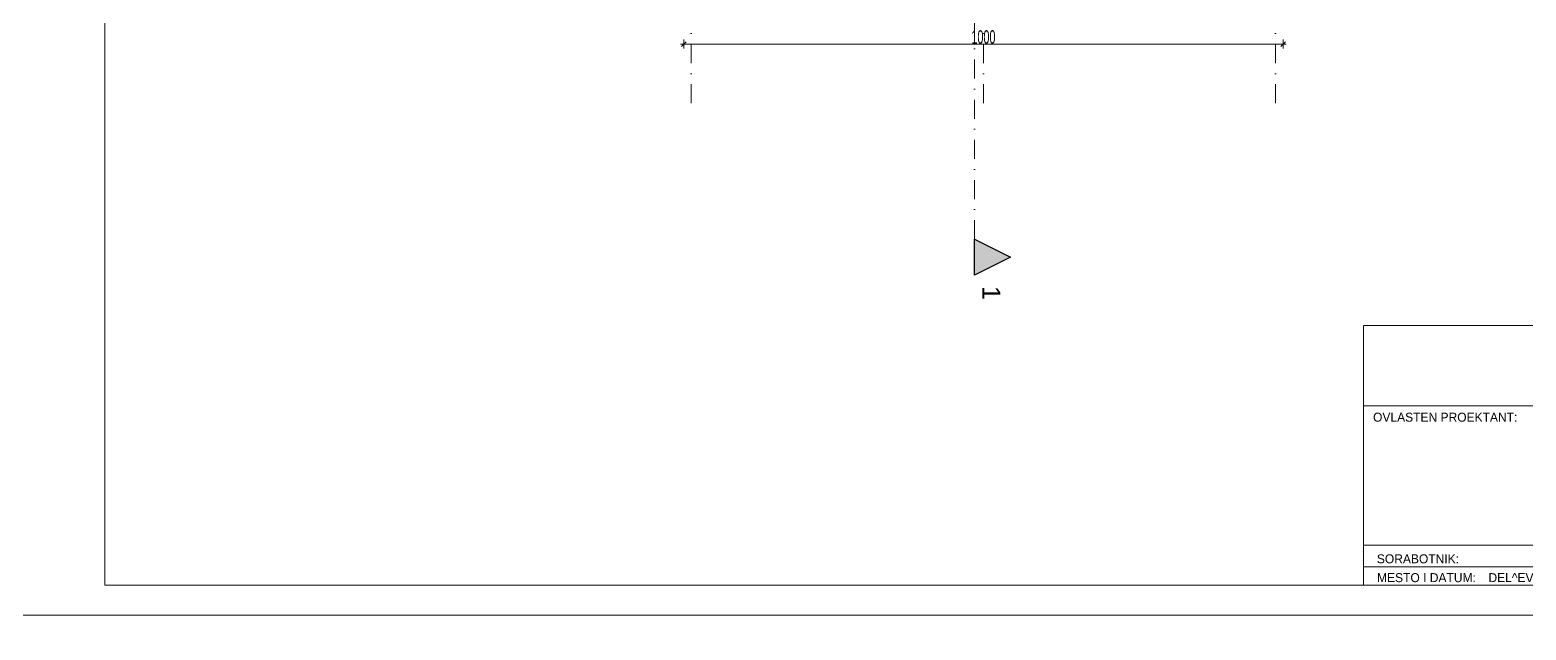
# Model space of a CAD drawing. Header units: millimetres. Extents: x -115530 to 122462, y -34508 to 119375.
# Drawn here: x -72280 to -47315, y 89425 to 99439 of the extents above; entities that cross this region are included whole.
import ezdxf

# ---------------------------------------------------------------- set-up
doc = ezdxf.new("R2010")
doc.units = ezdxf.units.MM
doc.header["$MEASUREMENT"] = 0
doc.linetypes.add('Dot & Dashed', pattern=[670.277762, 317.5, -176.388889, 0, -176.388874])
for name, color, linetype, lineweight in [('dimenzija', 7, 'Continuous', 13), ('Lines_Pen_No__1', 7, 'Continuous', 13), ('Marker - Section_Pen_No__25', 8, 'Continuous', 25), ('Pecat_Pen_No__1', 7, 'Continuous', 13), ('Roofs_Pen_No__1', 7, 'Continuous', 13)]:
    doc.layers.add(name, color=color, linetype=linetype, lineweight=lineweight)
doc.layers.add('Marker - Section_Pen_No__85', color=7, linetype='Continuous', lineweight=13, true_color=0xaaaaaa)
doc.layers.add('OSKI', color=7, linetype='Continuous', lineweight=20, true_color=0x156a84)
doc.styles.add('GENERATED_STYLE_1', font='arial.ttf')
doc.styles.add('GENERATED_STYLE_5', font='')
doc.styles.add('PLATEIA', font='CGSAPPS.shx', dxfattribs={"width": 0.6})
doc.styles.get('GENERATED_STYLE_5').set_extended_font_data('MAC C Swiss cyrillic', bold=True)
doc.dimstyles.new('100v', dxfattribs={"dimtxt": 225, "dimasz": 1, "dimexe": 0.18, "dimexo": 0.0625, "dimgap": 4, "dimtad": 1, "dimdec": 0, "dimlfac": 0.1, "dimzin": 12, "dimdsep": 46, "dimtxsty": 'PLATEIA', "dimblk": 'A$C321216CB', "dimcen": 0.09, "dimse1": 1, "dimse2": 1, "dimclrd": 256, "dimclrt": 256, "dimadec": 3, "dimazin": 0, "dimtfac": 1, "dimtdec": 0, "dimtix": 1, "dimtmove": 2, "dimatfit": 3, "dimldrblk": 'A$C321216CB', "dimfxl": 1, "dimtolj": 1, "dimtzin": 0, "dimlwd": -1, "dimarcsym": 0})

# ---------------------------------------------------------------- blocks, each defined once
blk = doc.blocks.new('A$C321216CB')
for p, q in [((-54, 0), (54, 0)), ((-38, -38), (38, 38)), ((0, -75), (0, 75))]:
    blk.add_line(p, q)
blk = doc.blocks.new('*D767')
at = {"layer": 'DEFPOINTS', "color": 0, "transparency": 16777216}
for p in [(-61370, 101422), (-51370, 101422), (-61370, 99203)]:
    blk.add_point(p, dxfattribs=at)
at = {"layer": 'dimenzija', "transparency": 16777216}
blk.add_line((-51371, 99203), (-61369, 99203), dxfattribs=at)
at = {"layer": 'dimenzija', "transparency": 16777216, "rotation": 180}
blk.add_blockref('A$C321216CB', (-61370, 99203), dxfattribs=at)
at = {"layer": 'dimenzija', "transparency": 16777216}
blk.add_blockref('A$C321216CB', (-51370, 99203), dxfattribs=at)
at = {"layer": 'dimenzija', "transparency": 16777216, "insert": (-56370, 99320), "char_height": 225, "attachment_point": 5, "style": 'PLATEIA'}
blk.add_mtext('\\A1;1000', dxfattribs=at)

msp = doc.modelspace()

# ---------------------------------------------------------------- hatches: boundary and pattern name
at = {"layer": 'Marker - Section_Pen_No__25', "linetype": 'Continuous', "lineweight": 25}
msp.add_hatch(color=8, dxfattribs=at).paths.add_polyline_path([(-56518.99, 95346.21), (-55918.99, 95646.21), (-56518.99, 95946.21)])

# ---------------------------------------------------------------- linework, layer by layer
at = {"layer": 'Lines_Pen_No__1', "linetype": 'Continuous', "flags": 128}
for points in [[(-50030.44, 94509.92), (-41019.51, 94509.92)], [(-50030.44, 90175.49), (-50030.44, 94509.92), (-41019.51, 94509.92)], [(-50030.44, 93168.38), (-41019.51, 93168.38)], [(-50030.44, 90839.92), (-32030.44, 90839.92)], [(-50030.44, 90479.03), (-33236.6, 90479.03)], [(-50030.44, 90175.49), (-32030.44, 90175.49)]]:
    msp.add_lwpolyline(points, dxfattribs=at)
at = {"layer": 'Marker - Section_Pen_No__25', "color": 8, "linetype": 'Continuous', "lineweight": 25, "flags": 128}
msp.add_lwpolyline([(-56518.99, 95346.21), (-56518.99, 95946.21), (-55918.99, 95646.21)], close=True, dxfattribs=at)
at = {"layer": 'Marker - Section_Pen_No__85', "color": 253, "linetype": 'Dot & Dashed', "lineweight": 13, "true_color": 0xaaaaaa}
msp.add_line((-56518.99, 95946.21), (-56518.99, 115045.45), dxfattribs=at)
at = {"layer": 'OSKI', "linetype": 'Dot & Dashed'}
for p, q in [((-61244.51, 98215.25), (-61244.51, 114496.43)), ((-56369.51, 98215.25), (-56369.51, 114496.43)), ((-51494.51, 98215.25), (-51494.51, 114496.43))]:
    msp.add_line(p, q, dxfattribs=at)
at = {"layer": 'Roofs_Pen_No__1'}
for points in [[(-73530.44, 89675.49), (-31530.44, 89675.49), (-31530.44, 119375.49), (-73530.44, 119375.49)], [(-71030.44, 90175.49), (-32030.44, 90175.49), (-32030.44, 118875.49), (-71030.44, 118875.49)], [(-73530.44, 59975.49), (-31530.44, 59975.49), (-31530.44, 89675.49), (-73530.44, 89675.49)]]:
    msp.add_lwpolyline(points, close=True, dxfattribs=at)

# ---------------------------------------------------------------- texts
at = {"layer": 'Marker - Section_Pen_No__25', "color": 8, "lineweight": 25, "insert": (-56386.98, 95166.21), "char_height": 300, "attachment_point": 7, "rotation": 270, "style": 'GENERATED_STYLE_1'}
msp.add_mtext('\\A1;\\pxql,t0;1', dxfattribs=at)
at = {"layer": 'Pecat_Pen_No__1', "linetype": 'Continuous', "char_height": 150, "style": 'GENERATED_STYLE_5'}
for s, insert, attachment_point in [('{\\fMAC C Swiss|b0|i0|c0|p34;OVLASTEN PROEKTANT:}', (-49868.48, 93052.37), 1), ('\\pqc;{\\fMAC C Swiss|b0|i0|c0|p0;SORABOTNIK:}', (-49119.5, 90689.32), 2), ('\\pqc;{\\fMAC C Swiss|b0|i0|c0|p0;MESTO I DATUM:}', (-48977.62, 90375.18), 2), ('{\\fMAC C Swiss|b0|i0|c0|p34;DEL^ EVO, Fevruari 2024}', (-47942.69, 90375.18), 1)]:
    msp.add_mtext(s, dxfattribs=dict(at, insert=insert, attachment_point=attachment_point))

# ---------------------------------------------------------------- dimensions: what is measured, and where the dimension line sits
at = {"layer": 'dimenzija'}
dim = msp.add_linear_dim(base=(-61369.51, 99203.34), p1=(-51369.51, 101422.02), p2=(-61369.51, 101422.02), angle=180, dimstyle='100v', override={"dimdec": 1}, dxfattribs=at)
dim.commit()
dim.dimension.update_dxf_attribs({"geometry": '*D767', "text_midpoint": (-56369.51, 99319.84)})

doc.saveas('drawing.dxf')
